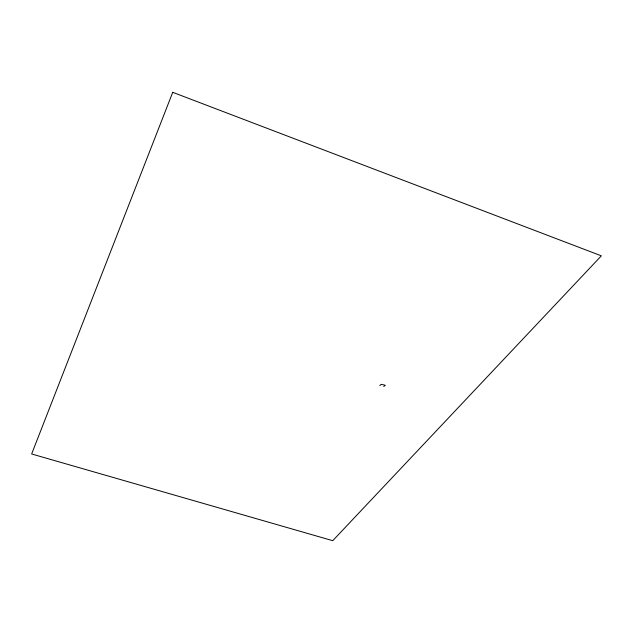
<?xml version="1.0" encoding="UTF-8"?>
<svg xmlns="http://www.w3.org/2000/svg" width="633" height="633" viewBox="0 0 633 633"><rect width="100%" height="100%" fill="white"/><g stroke="black" fill="none" stroke-linecap="round" stroke-linejoin="round"><path stroke-width="0.95" d="M383.764 386.534L385.283 385.275L381.311 384.342L379.768 385.529M172.73 92.315L31.65 453.972L332.744 540.685L601.35 255.843L172.73 92.315"/></g></svg>
